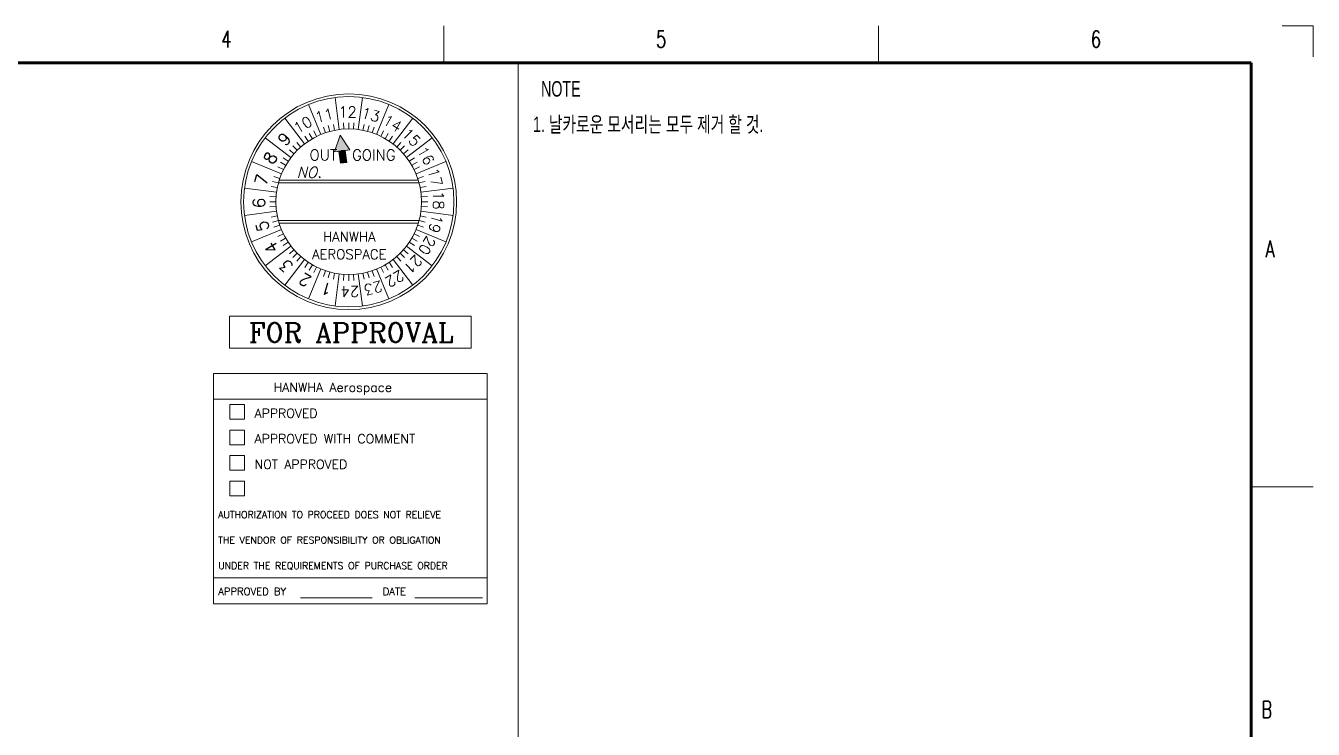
# Model space of a CAD drawing. Header units: millimetres. Extents: x 0 to 280, y 0 to 198.
# Drawn here: x 141.8 to 280, y 122.5 to 198 of the extents above; entities that cross this region are included whole.
import ezdxf
from ezdxf.enums import TextEntityAlignment as Align

# ---------------------------------------------------------------- set-up
doc = ezdxf.new("R2010")
doc.units = ezdxf.units.MM
doc.header["$LTSCALE"] = 0.666667
doc.layers.get('0').update_dxf_attribs({"color": 8, "lineweight": 9, "true_color": 0x808080})
doc.layers.add('글씨', color=4, linetype='Continuous', lineweight=9, true_color=0x00ffff)
doc.layers.add('출력한계', color=7, linetype='Continuous', lineweight=9)
doc.styles.add('Font_A', font='tahoma.ttf', dxfattribs={"width": 0.7})
doc.styles.add('Font_Note', font='tahoma.ttf', dxfattribs={"width": 0.7})
doc.styles.add('ITALICT_543', font='italict.shx')
doc.styles.add('ROMANC_516', font='romanc.shx')
doc.styles.add('ROMAND_556', font='romand.shx')
doc.styles.add('ROMAND_557', font='romand.shx')
doc.styles.add('ROMAND_558', font='romand.shx')
doc.styles.add('ROMAND_559', font='romand.shx')
doc.styles.add('ROMAND_560', font='romand.shx')
doc.styles.add('ROMAND_561', font='romand.shx')
doc.styles.add('ROMAND_562', font='romand.shx')
doc.styles.add('ROMAND_563', font='romand.shx')
doc.styles.add('ROMAND_564', font='romand.shx')
doc.styles.add('ROMAND_565', font='romand.shx')
doc.styles.add('ROMAND_566', font='romand.shx')
doc.styles.add('ROMAND_567', font='romand.shx')
doc.styles.add('ROMAND_568', font='romand.shx')
doc.styles.add('ROMAND_569', font='romand.shx')
doc.styles.add('ROMAND_570', font='romand.shx')
doc.styles.add('ROMAND_571', font='romand.shx')
doc.styles.add('ROMAND_572', font='romand.shx')
doc.styles.add('ROMAND_573', font='romand.shx')
doc.styles.add('ROMAND_574', font='romand.shx')
doc.styles.add('ROMAND_575', font='romand.shx')
doc.styles.add('ROMAND_576', font='romand.shx')
doc.styles.add('ROMAND_577', font='romand.shx')
doc.styles.add('ROMAND_578', font='romand.shx')
doc.styles.add('ROMAND_579', font='romand.shx')
doc.styles.add('ROMAND_580', font='romand.shx')
doc.styles.add('ROMAND_581', font='romand.shx')
doc.styles.add('ROMANS_519', font='romans.shx')
doc.styles.add('SIMPLEX_522', font='ROMANS.shx')
doc.styles.add('SIMPLEX_525', font='ROMANS.shx')
doc.styles.add('SIMPLEX_528', font='ROMANS.shx')
doc.styles.add('텍스트 스타일493', font='ROMANS.shx', dxfattribs={"width": 0.7})

# ---------------------------------------------------------------- blocks, each defined once
blk = doc.blocks.new('경계 HAS-A3 경계라인')
for p, q in [((280, 291.03), (280, 297)), ((350, 291.03), (350, 297)), ((292, 291.03), (292, 5.95)), ((420, 222.75), (410, 222.75))]:
    blk.add_line(p, q)
at = {"lineweight": 100}
for p, q in [((10, 291.03), (410, 291.03)), ((410, 291.03), (410, 5.95))]:
    blk.add_line(p, q, dxfattribs=at)
at = {"layer": '출력한계'}
for q in [(415, 297), (420, 292)]:
    blk.add_line((420, 297), q, dxfattribs=at)
at = {"style": '텍스트 스타일493', "width": 0.7}
for s, p in [('4', (245, 294.85)), ('5', (315, 294.85)), ('6', (385, 294.85))]:
    blk.add_text(s, height=2.7, dxfattribs=at).set_placement(p, align=Align.MIDDLE_CENTER)
for s, p in [('A', (412.34, 259.7)), ('B', (411.67, 185.52))]:
    blk.add_text(s, height=2.7, dxfattribs=at).set_placement(p)
blk = doc.blocks.new('[ NOTE ]')
at = {"layer": '글씨', "color": 3, "true_color": 0x00ff00, "insert": (0, 0.02), "char_height": 2.5, "width": 31.6849, "attachment_point": 4, "line_spacing_factor": 1.5, "style": 'Font_A'}
blk.add_mtext('\\fGulim|b0|i0;{\\H2.5000;NOTE}', dxfattribs=at)
blk = doc.blocks.new('FOR APPROVAL')
at = {"layer": '글씨', "true_color": 0x00ffff}
for points in [[(5.75, 20.02), (7.3, 17.66), (4.86, 17.34)], [(5.81, 15.51), (6.84, 15.65), (6.59, 17.56), (5.56, 17.43)]]:
    blk.add_hatch(color=4, dxfattribs=at).paths.add_polyline_path(points)
at = {"layer": '글씨'}
for p, q in [((2.65, 20.14), (0.66, 24.95)), ((5.61, 20.93), (4.93, 26.1)), ((8.67, 20.93), (9.35, 26.1)), ((11.63, 20.14), (13.62, 24.95)), ((0, 18.61), (-3.17, 22.74)), ((3.37, 20.41), (3.05, 21.34)), ((4.1, 20.63), (3.85, 21.58)), ((4.85, 20.8), (4.66, 21.77)), ((6.37, 21.01), (6.31, 21.99)), ((7.14, 21.03), (7.14, 22.02)), ((7.91, 21.01), (7.97, 21.99)), ((9.43, 20.8), (9.62, 21.77)), ((10.17, 20.63), (10.43, 21.58)), ((10.91, 20.41), (11.23, 21.34)), ((14.28, 18.61), (17.45, 22.74)), ((-2.16, 16.44), (-6.3, 19.62)), ((-0.59, 18.12), (-1.24, 18.86)), ((0.62, 19.05), (0.08, 19.87)), ((1.28, 19.46), (0.78, 20.31)), ((1.95, 19.82), (1.52, 20.71)), ((4.86, 17.34), (5.75, 20.02)), ((5.75, 20.02), (4.86, 17.34)), ((5.75, 20.02), (7.3, 17.66)), ((5.75, 20.02), (7.3, 17.66)), ((12.33, 19.82), (12.76, 20.71)), ((13, 19.46), (13.5, 20.31)), ((13.65, 19.05), (14.2, 19.87)), ((14.87, 18.12), (15.52, 18.86)), ((16.44, 16.44), (20.58, 19.62)), ((-1.68, 17.04), (-2.42, 17.69)), ((-1.15, 17.6), (-1.85, 18.29)), ((7.3, 17.66), (4.86, 17.34)), ((6.59, 17.56), (5.56, 17.43)), ((5.56, 17.43), (5.81, 15.51)), ((5.56, 17.43), (5.81, 15.51)), ((5.91, 17.57), (6.62, 17.57)), ((7.3, 17.66), (6.59, 17.56)), ((6.59, 17.56), (6.84, 15.65)), ((6.84, 15.65), (6.59, 17.56)), ((15.43, 17.6), (16.13, 18.29)), ((15.96, 17.04), (16.7, 17.69)), ((-3.7, 13.79), (-8.51, 15.79)), ((-3.38, 14.49), (-4.26, 14.93)), ((-3.02, 15.17), (-3.87, 15.66)), ((-2.61, 15.82), (-3.43, 16.37)), ((5.81, 15.51), (6.84, 15.65)), ((5.81, 15.51), (6.84, 15.65)), ((16.89, 15.82), (17.71, 16.37)), ((17.29, 15.17), (18.15, 15.66)), ((17.66, 14.49), (18.54, 14.93)), ((17.97, 13.79), (22.79, 15.79)), ((-4.19, 12.34), (-5.14, 12.59)), ((-3.97, 13.07), (-4.9, 13.39)), ((18.34, 12.78), (-4.06, 12.78)), ((18.24, 13.07), (19.18, 13.39)), ((18.47, 12.34), (19.42, 12.59)), ((-4.49, 10.83), (-9.65, 11.51)), ((-4.36, 11.59), (-5.33, 11.78)), ((18.46, 12.34), (-4.19, 12.34)), ((18.64, 11.59), (19.61, 11.78)), ((18.77, 10.83), (23.93, 11.51)), ((-4.59, 9.3), (-5.57, 9.3)), ((-4.56, 10.07), (-5.55, 10.13)), ((-4.56, 8.54), (-5.55, 8.47)), ((18.84, 10.07), (19.82, 10.13)), ((18.84, 8.54), (19.82, 8.47)), ((18.87, 9.3), (19.85, 9.3)), ((-4.49, 7.77), (-9.65, 7.09)), ((-4.36, 7.02), (-5.33, 6.82)), ((-4.19, 6.27), (-5.14, 6.01)), ((18.46, 6.26), (-4.19, 6.26)), ((18.47, 6.27), (19.42, 6.01)), ((18.64, 7.02), (19.61, 6.82)), ((18.77, 7.77), (23.93, 7.09)), ((-3.7, 4.82), (-8.51, 2.82)), ((-3.97, 5.53), (-4.9, 5.22)), ((18.34, 5.83), (-4.06, 5.83)), ((17.97, 4.82), (22.79, 2.82)), ((18.24, 5.53), (19.18, 5.22)), ((-2.16, 2.16), (-6.3, -1.01)), ((-3.38, 4.12), (-4.26, 3.68)), ((-3.02, 3.44), (-3.87, 2.95)), ((-2.61, 2.79), (-3.43, 2.24)), ((16.44, 2.16), (20.58, -1.01)), ((16.89, 2.79), (17.71, 2.24)), ((17.29, 3.44), (18.15, 2.95)), ((17.66, 4.12), (18.54, 3.68)), ((0, 0), (-3.17, -4.13)), ((-1.68, 1.57), (-2.42, 0.92)), ((-1.15, 1.01), (-1.85, 0.31)), ((-0.59, 0.49), (-1.24, -0.25)), ((14.28, 0), (17.45, -4.13)), ((14.87, 0.49), (15.52, -0.25)), ((15.43, 1.01), (16.13, 0.31)), ((15.96, 1.57), (16.7, 0.92)), ((0.62, -0.45), (0.08, -1.27)), ((2.65, -1.53), (0.66, -6.35)), ((1.28, -0.85), (0.78, -1.71)), ((1.95, -1.21), (1.52, -2.1)), ((3.37, -1.8), (3.05, -2.73)), ((4.1, -2.02), (3.85, -2.98)), ((10.17, -2.02), (10.43, -2.98)), ((10.91, -1.8), (11.23, -2.73)), ((11.63, -1.53), (13.62, -6.35)), ((12.33, -1.21), (12.76, -2.1)), ((13, -0.85), (13.5, -1.71)), ((13.65, -0.45), (14.2, -1.27)), ((4.85, -2.2), (4.66, -3.17)), ((5.61, -2.32), (4.93, -7.49)), ((6.37, -2.4), (6.31, -3.38)), ((7.14, -2.42), (7.14, -3.41)), ((7.91, -2.4), (7.97, -3.38)), ((8.67, -2.32), (9.35, -7.49)), ((9.43, -2.2), (9.62, -3.17)), ((-12.04, -9.13), (26.85, -9.13)), ((-12.04, -9.13), (-12.04, -14.26)), ((26.85, -9.13), (26.85, -14.26)), ((-12.04, -14.26), (26.85, -14.26)), ((-14.63, -18.37), (29.44, -18.37)), ((-14.63, -18.37), (-14.63, -55.46)), ((29.44, -18.37), (29.44, -55.46)), ((-14.63, -22.48), (29.44, -22.48)), ((-12.01, -23.36), (-9.66, -23.36)), ((-12.01, -25.71), (-12.01, -23.36)), ((-9.66, -25.71), (-9.66, -23.36)), ((-12.01, -25.71), (-9.66, -25.71)), ((-12.01, -29.83), (-12.01, -27.48)), ((-12.01, -27.48), (-9.66, -27.48)), ((-9.66, -29.83), (-9.66, -27.48)), ((-12.01, -29.83), (-9.66, -29.83)), ((-12.01, -33.94), (-12.01, -31.59)), ((-12.01, -31.59), (-9.66, -31.59)), ((-9.66, -33.94), (-9.66, -31.59)), ((-12.01, -33.94), (-9.66, -33.94)), ((-12.01, -35.7), (-9.66, -35.7)), ((-12.01, -38.05), (-12.01, -35.7)), ((-9.66, -38.05), (-9.66, -35.7)), ((-12.01, -38.05), (-9.66, -38.05)), ((-14.63, -51.27), (29.44, -51.27)), ((-14.63, -55.46), (29.44, -55.46)), ((-0.65, -54.5), (10.89, -54.5)), ((17.77, -54.5), (28.68, -54.5))]:
    blk.add_line(p, q, dxfattribs=at)
for radius in [17.37, 16.94, 11.73]:
    blk.add_circle((7.14, 9.3), radius, dxfattribs=at)
for s, height, rotation, style, p in [('10', 1.737, 30, 'ROMAND_576', (-0.26, 21.72)), ('11', 1.737, 15, 'ROMAND_579', (3.2, 23.21)), ('13', 1.737, 345, 'ROMAND_578', (10.68, 23.32)), ('14', 1.737, 330, 'ROMAND_580', (14.19, 21.92)), ('15', 1.737, 315, 'ROMAND_581', (17.22, 19.67)), ('9', 1.95, 45, 'ROMAND_577', (-3.23, 19.38)), ('8', 1.95, 60, 'ROMAND_558', (-5.48, 16.35)), ('16', 1.737, 300, 'ROMAND_557', (19.55, 16.71)), ('7', 1.95, 75, 'ROMAND_568', (-6.88, 12.85)), ('17', 1.737, 285, 'ROMAND_560', (21.05, 13.24)), ('18', 1.737, 270, 'ROMAND_574', (21.59, 9.51)), ('6', 1.95, 90, 'ROMAND_566', (-7.31, 9.1)), ('19', 1.737, 255, 'ROMAND_575', (21.15, 5.76)), ('5', 1.95, 105, 'ROMAND_567', (-6.77, 5.37)), ('4', 1.95, 120, 'ROMAND_564', (-5.28, 1.9)), ('20', 1.737, 240, 'ROMAND_559', (19.76, 2.25)), ('21', 1.737, 225, 'ROMAND_573', (17.5, -0.77)), ('3', 1.95, 135, 'ROMAND_565', (-2.94, -1.06)), ('22', 1.737, 210, 'ROMAND_572', (14.54, -3.11)), ('2', 1.95, 150, 'ROMAND_563', (0.09, -3.32)), ('1', 1.95, 165, 'ROMAND_570', (3.59, -4.71)), ('23', 1.737, 195, 'ROMAND_569', (11.08, -4.61)), ('24', 1.737, 180, 'ROMAND_571', (7.34, -5.15))]:
    blk.add_text(s, height=height, rotation=rotation, dxfattribs=dict(at, style=style)).set_placement(p, align=Align.MIDDLE_CENTER)
for s, height, style, p in [('12', 1.737, 'ROMAND_556', (6.94, 23.76)), ('OUT  GOING', 1.737, 'ROMAND_556', (7.75, 16.84)), ('HANWHA', 1.564, 'ROMAND_561', (7.23, 3.66)), ('AEROSPACE', 1.564, 'ROMAND_561', (7.23, 0.83)), ('FOR APPROVAL', 3.1158, 'ROMANC_516', (7.48, -11.75))]:
    blk.add_text(s, height=height, dxfattribs=dict(at, style=style)).set_placement(p, align=Align.MIDDLE_CENTER)
for s, height, style, p in [('NO.', 1.737, 'ITALICT_543', (-1.23, 13.18)), ('HANWHA Aerospace', 1.4762, 'SIMPLEX_528', (-4.96, -21.32)), ('APPROVED', 1.469, 'SIMPLEX_525', (-8.02, -25.5)), ('APPROVED WITH COMMENT', 1.4689, 'SIMPLEX_525', (-8.02, -29.61)), ('NOT APPROVED', 1.4689, 'SIMPLEX_525', (-8.02, -33.72)), ('AUTHORIZATION TO PROCEED DOES NOT RELIEVE', 1.1017, 'ROMANS_519', (-13.88, -41.64)), ('THE VENDOR OF RESPONSIBILITY OR OBLIGATION', 1.1017, 'ROMANS_519', (-13.88, -45.75)), ('UNDER THE REQUIREMENTS OF PURCHASE ORDER', 1.1017, 'ROMANS_519', (-13.88, -49.86)), ('APPROVED BY', 1.181, 'SIMPLEX_522', (-13.88, -54.05)), ('DATE', 1.181, 'SIMPLEX_522', (12.61, -54.05))]:
    blk.add_text(s, height=height, dxfattribs=dict(at, style=style)).set_placement(p)
at = {"layer": '글씨', "style": 'ROMAND_562'}
blk.add_attdef('20xx.xx,xx', text='', height=2.39, dxfattribs=at).set_placement((7.14, 9.3), align=Align.MIDDLE_CENTER)

msp = doc.modelspace()

# ---------------------------------------------------------------- block references
at = {"xscale": 0.6666666666666666, "yscale": 0.6666666666666666, "zscale": 0.6666666666666666}
for name, p in [('경계 HAS-A3 경계라인', (0, 0)), ('[ NOTE ]', (197.113, 191.196)), ('FOR APPROVAL', (171.704, 172.899))]:
    msp.add_blockref(name, p, dxfattribs=at)

# ---------------------------------------------------------------- texts
at = {"layer": '글씨', "color": 3, "true_color": 0x00ff00, "insert": (196.242, 188.244), "char_height": 1.66667, "width": 75.34456, "attachment_point": 1, "line_spacing_factor": 1.5, "style": 'Font_Note'}
msp.add_mtext('\\fGulim|b0|i0;{\\H1.6667;1. 날카로운 모서리는 모두 제거 할 것.}', dxfattribs=at)

doc.saveas('drawing.dxf')
